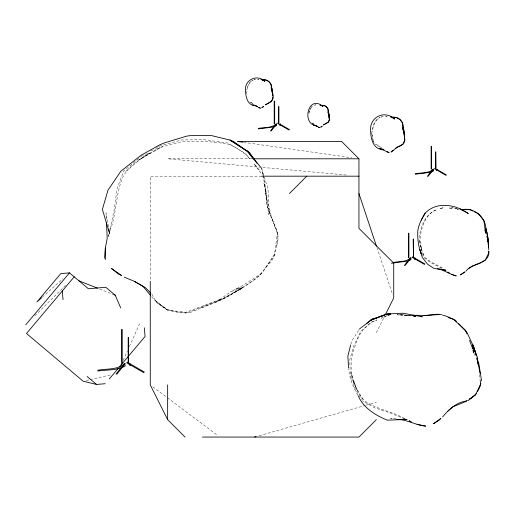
<?xml version="1.0" encoding="UTF-8"?>
<svg xmlns="http://www.w3.org/2000/svg" width="515" height="515" viewBox="0 0 515 515"><rect width="100%" height="100%" fill="white"/><g stroke="black" fill="none" stroke-linecap="round" stroke-linejoin="round"><path stroke-width="0.39" stroke-dasharray="2.58 1.93" d="M246.627 93.582C247.058 88.728 248.236 82.349 253.077 80.063C249.003 81.454 247.96 86.192 246.543 89.777M419.635 243.254C420.427 230.836 423.929 214.626 436.804 209.637C424.682 213.841 419.731 228.518 418.94 240.305M151.88 294.258L156.953 302.981L162.154 306.386L170.452 310.738L172.673 311.717L180.134 312.412L190.82 312.27L224.765 298.346L242.565 287.557L257.629 277.604L272.441 259.727L273.755 256.85L276.806 245.674L277.83 235.065L277.83 232.651L270.13 214.761L266.725 204.281L265.843 192.475L263.133 175.506M371.392 134.286C371.946 128.119 373.851 120.195 380.031 117.491C374.489 119.834 373.227 126.825 372.094 132.117M420.362 246.936L420.601 245.533L421.573 249.678L424.115 256.631M276.806 245.674L278.319 237.64L277.83 235.065L271.508 217.201L265.843 192.475L268.65 214.51L269.068 211.588L267.967 188.722L261.877 169.441M110.126 228.892L114.446 208.684L116.911 189.217L123.716 170.916L140.119 157.32M108.176 236.597L108.568 235.175M108.227 236.424L109.257 232.741M350.831 344.361L351.887 340.673L360.571 327.553M308.974 113.191L311.272 107.358L313.236 105.646M110.101 230.681C115.972 215.289 115.682 198.378 120.716 182.722C124.598 168.431 138.265 160.062 150.245 152.871L142.552 155.305M308.646 113.088L309.393 111.066M123.169 360.423L127.437 350.902M129.407 346.505L139.584 323.806M309.637 110.39L310.661 108.24M376.343 332.703L384.505 316.377M275.184 254.339L265.515 267.761M201.262 307.758C222.21 300.837 241.722 289.63 258.929 275.898L262.006 273.111L274.617 253.908L277.392 232.548L269.512 212.264C264.671 200.683 266.744 187.64 263.159 175.589M34.872 315.779L66.229 284.737M311.485 107.075L312.451 106.193M125.712 171.463L143.189 156.792L150.245 152.871M42.262 297.181L62.978 278.673M140.73 156.817L141.947 155.807M240.672 289.115L242.565 287.557L235.986 288.587L240.672 289.115L220.504 300L242.565 287.557L230.752 291.715L215.959 302.363M360.777 327.991L358.955 329.426L360.803 328.004M262.006 273.111L241.908 285.986L230.752 291.715M159.232 146.131L181.473 139.964L203.76 139.72L227.778 143.003L245.307 153.451L249.833 158.968L246.878 155.433L238.799 149.292L229.703 144.496L217.761 142.526L204.854 141.4L192.964 141.445L181.969 141.741L170.896 144.322L160.352 147.502L138.825 159.901L162.901 146.196M233.668 292.694L242.565 287.557M156.425 147.683L158.53 146.518M150.811 150.792L160.352 147.502M315.605 104.815L314.543 105.169L315.946 104.803M259.225 435.729L365.553 405.35M366.326 405.131L376.343 402.267M86.256 380.508L89.372 379.787M90.144 379.606L110.989 374.785M415.875 316.319L397.574 314.581M415.914 316.332L397.014 314.523M251.977 158.794L167.645 158.794L259.695 167.163M261.717 176.182L150.258 176.182L150.258 280.933M408.434 315.186L405.279 315.135L412.296 315.824M459.123 209.547L457.127 209.489L458.691 209.56M258.891 79.394L257.603 79.316L258.71 79.445M396.048 418.747L390.557 418.412L394.458 419.062M262.901 167.452L346.943 175.094M413.075 315.901L416.197 316.204M155.955 301.23L167.253 309.985L185.941 312.29L220.967 299.099L186.507 313.21L167.253 309.985L162.154 306.386L154.68 300.045M243.576 142.314L351.79 157.77M457.713 208.646L451.636 207.59L457.687 208.833M99.672 289.044L113.004 294.342M404.957 418.965L389.025 412.496L374.798 407.912L362.264 400.792M379.87 147.052L375.184 144.226M312.045 123.214L313.687 124.064M250.155 102.279L252.942 103.715M404.526 418.502C393.853 412.425 381.525 410.133 370.607 404.52C361.292 400.438 356.818 390.434 353.644 381.358L354.03 386.559L361.478 399.434M442.404 268.032L430.952 261.884L424.753 257.41L421.753 250.638L419.751 240.022M314.053 124.147L311.916 122.918M252.929 103.554L249.485 101.423M441.786 268.309L429.632 261.961L423.33 257.017L422.261 254.127M381.995 148.12L374.128 142.925M152.807 386.791L166.847 397.323M167.472 397.792L217.903 435.613M167.253 309.985L154.403 299.878L151.416 296.35M363.056 399.627L355.273 386.385L353.644 381.358M357.848 395.166C353.116 387.055 349.376 377.965 348.623 368.534M473.909 353.277L476.285 357.906M269.248 211.717L270.13 214.761M373.858 142.301L373.324 141.059L373.845 142.526M351.488 374.193L352.176 380.682L350.245 374.675L349.775 359.779L353.786 345.784L360.777 331.254L371.965 321.901L376.98 319.931C365.56 323.813 358.64 334.267 355.26 345.359C349.331 360.14 349.64 375.165 356.798 389.61L350.985 372.39M376.974 247.651L392.713 294.876M373.163 140.518L371.907 133.81M372.751 138.928L373.13 140.35M419.892 241.117L421.573 249.678L420.601 245.533M372.1 135.149L372.493 137.415M108.453 226.761L106.032 212.811L106.328 219.203M263.03 174.804L262.393 170.877L263.004 174.733M479.362 374.605L480.231 380.797M265.972 190.898L265.965 193.537L263.828 182.999L265.972 190.898M387.171 315.676L381.242 318.141L389.218 315.431L387.171 315.676M255.376 79.271L254.03 79.722L255.813 79.259L255.376 79.271M382.909 116.499L381.222 117.06L383.456 116.487L382.909 116.499M442.726 207.783L439.263 208.839L443.859 207.764L442.726 207.783M404.114 314.807L397.747 314.916L406.103 315.225L404.114 314.807M387.299 116.647L385.696 116.557L387.763 116.802L387.299 116.647M451.919 208.176L448.526 207.944L452.923 208.491L451.919 208.176M259.399 170.085L253.85 163.615L260.397 172.551L259.399 170.085"/><path stroke-width="0.77" d="M105.343 248.076L104.584 257.204L105.388 259.573L105.343 248.076L107.21 238.381L106.476 222.403M458.691 323.665L466.931 332.49L472.654 344.561L472.197 348.848L473.472 345.996L476.259 355.273M461.813 209.702C475.319 206.708 488.516 219.828 485.529 233.237L483.926 220.6L478.396 213.706L474.296 211.704M272.48 92.082L271.798 88.2L271.141 88.606L271.688 87.84L272.718 95.629L272.615 92.951L271.366 89.629C272.989 84.421 268.09 78.731 262.631 79.96M329.072 114.903L328.538 111.852L328.016 112.167L328.448 111.562L329.259 117.697L329.182 115.585L328.197 112.972C329.252 109.515 326.587 105.208 322.802 105.35M404.288 132.516L403.432 127.662L402.614 128.164L403.297 127.211L404.59 136.945L404.462 133.597L402.897 129.452C404.925 122.937 398.803 115.823 391.979 117.362M350.618 345.102L347.87 356.135L348.571 367.762M480.849 383.836L479.665 387.55L477.611 391.419M121.199 364.82L122.184 362.618M460.719 209.457L468.302 213.5C455.942 204.571 436.72 200.985 425.178 213.146C421.746 218.682 418.631 224.572 417.774 231.126C417.453 238.831 418.354 246.582 421.219 253.798L419.95 249.627L422.287 257.384L427.534 264.208L433.939 268.437L445.881 270.214L439.778 269.017M385.214 314.961L393.73 297.921L393.73 263.139L358.949 228.357L358.949 158.794L341.561 141.4L237.209 141.4L242.784 142.198M488.065 238.754L486.057 228.834L484.963 230.842L486.366 229.703L488.065 238.754L488.619 247.026L488.407 240.782L486.694 236.115M421.238 220.066L425.178 213.146M128.608 363.905L129.014 363.204M270.542 130.9L276.201 123.735L276.69 123.903L271.032 131.067M116.049 374.019L124.54 363.268L125.267 363.513L116.783 374.263M427.489 176.239L433.147 169.075L433.63 169.235L427.971 176.4M404.455 265.36L410.564 257.616L411.092 257.796L404.977 265.534M25.75 324.804L69.493 272.86L88.38 288.761L105.781 287.273L115.225 295.224L120.697 307.899M74.212 276.832L26.497 333.508L83.166 381.222L96.588 384.454L105.292 383.707M109.264 378.982L118.296 368.264M119.21 367.176L145.056 336.482L144.309 327.785M442.565 417.021C448.765 409.419 456.528 402.202 466.674 400.947M289.385 193.576L306.779 176.182M376.343 419.661L358.949 437.055L202.427 437.055M393.705 150.032L397.445 146.93L400.689 145.758L403.548 143.646L404.925 140.067L403.998 132.22L404.275 135.96M468.187 400.599L476.581 393.357M465.818 271.283C471.978 262.476 489.405 264.762 488.954 251.217M41.67 297.709L36.932 301.938L60.789 273.6L69.493 272.86M447.599 411.363L453.007 406.766L465.367 401.706L467.375 400.419M361.382 327.508L372.493 318.991L384.563 315.129M366.339 323.735L372.493 318.991L369.982 320.793M395.314 148.475L403.065 144.103L404.603 140.447L404.436 138.2M469.068 268.321L472.487 266.049L480.695 262.869M469.384 399.125L475.409 395.243L480.662 383.894L480.231 380.797M469.204 399.415L471.734 397.876M481.982 262.122L485.207 260.249L488.523 253.496L488.375 251.095M408.91 260.732L410.996 259.611L410.989 258.659L409.708 258.633C405.556 262.058 399.112 261.305 394.02 262.38M379.413 317.118L370.491 320.311L385.967 314.118L388.329 313.925L402.846 313.217L422.435 316.815L420.877 316.661M380.894 316.583L384.615 315.257M386.842 314.459L388.329 313.925L390.698 314.086L388.329 313.925L386.823 314.408M254.603 437.055L256.142 436.611M407.635 261.092L391.349 263.21M426.742 315.412L441.716 314.375M423.304 315.676L437.692 314.163L439.179 314.646M258.311 128.389C263.86 127.314 270.761 128.171 275.409 124.675L276.594 124.701L276.6 125.576L273.491 126.948L258.408 128.911M415.257 173.722C420.806 172.654 427.701 173.504 432.349 170.014L433.54 170.034L433.54 170.916L430.431 172.287L415.348 174.25M97.708 370.246C106.032 368.637 116.377 369.918 123.349 364.678L125.132 364.71L125.132 366.03C117.014 370.549 106.85 369.693 97.844 371.032M262.103 79.915L265.888 79.967L269.049 81.647L271.077 84.499L271.366 89.629M253.02 158.794L358.949 158.794M261.717 176.182L358.949 176.182M414.375 257.912L414.961 257.912L414.961 259.29L414.375 259.29L414.375 257.912L412.457 256.805L412.167 257.307L414.086 258.414M461.504 209.579L470.189 209.702L472.925 211.034M322.435 105.337L323.884 105.363L326.368 106.689L327.965 108.929L328.197 112.972M392.211 117.311L396.054 117.368L400.001 119.467L402.537 123.034L402.897 129.452M412.38 315.244L425.004 315.45M319.899 105.298L320.903 105.324M403.889 419.216L407.03 419.41L387.28 420.163C375.532 415.341 363.442 407.977 358.221 395.842M396.801 419.455C406.998 419.352 415.895 425.313 425.725 426.117L417.041 424.354M459.992 209.045L463.03 209.573M260.848 79.452L263.107 79.909M390.454 116.866L392.572 117.298M380.302 148.648L384.016 149.459C372.899 150.129 370.845 138.644 370.581 130.205C369.744 116.738 384.757 109.817 394.702 119.062L391.239 117.072M442.52 315.109L447.49 316.571L455.35 320.233L456.464 321.379M451.777 274.489L456.277 275.95C449.859 274.302 444.11 270.066 437.441 268.669M448.089 317.543L453.29 319.229L465.412 330.134L466.893 333.784M432.536 169.847L433.018 170.008M432.265 170.188L432.748 170.349M275.589 124.508L276.079 124.675M275.319 124.849L275.808 125.016M409.908 258.453L410.429 258.633M123.626 364.427L124.353 364.672M387.042 151.867L389.166 152.595L379.555 148.487M78.937 280.81L97.451 288.162M113.744 294.638L115.225 295.224M317.143 126.452L313.493 124.965L316.3 125.576C301.359 124.636 307.886 93.794 323.034 106.431L320.851 105.176M257.326 106.747L252.691 104.86L256.264 105.639C247.586 106.18 245.603 96.962 245.513 90.234C244.528 79.735 257.313 73.806 264.813 81.319L262.038 79.728M124.295 277.173L134.376 281.332L145.423 287.64L150.798 293.157M409.135 420.89L411.208 421.862L409.238 420.942M435.793 168.836L434.898 168.315L434.628 168.785L436.405 169.808M437.641 169.899L446.331 174.92M438.342 170.929L446.061 175.383M278.847 123.497L277.952 122.982L277.682 123.445L279.458 124.476M280.694 124.566L289.385 129.58M280.424 125.029L289.115 130.05M415.418 258.511L424.804 263.931M415.129 259.019L424.515 264.433M134.376 281.332L142.958 286.359L150.425 295.172M131.28 364.511L144.316 372.036M129.426 364.375L126.761 362.837L127.166 362.135L129.832 363.674L130.643 363.674L130.643 365.586L129.832 365.586L129.832 364.311M130.874 365.212L143.91 372.738M448.127 272.248L449.157 272.931L447.863 272.068M316.802 126.136L317.427 126.587L316.442 125.866M256.901 106.341L257.687 106.914M87.144 376.504L96.588 384.454M150.258 281.325L150.258 384.879L167.645 419.661L185.04 437.055M253.399 159.084L247.245 151.017L229.948 140.041L210.847 135.439L189.7 135.67L186.359 136.218L164.504 142.855L159.792 144.812L141.181 155.227L120.903 171.141L107.983 190.177L102.382 209.38L109.656 233.733L108.852 229.085M257.017 163.223L249.846 153.019L247.245 151.017L261.369 168.006L261.877 169.441M476.62 358.569L478.821 363.539L481.57 380.836M469.564 340.351L471.952 346.878M473.156 346.067L472.654 344.561L477.45 357.397M472.654 344.561L474.856 350.94M473.652 347.567L476.394 355.826M477.148 358.073L480.128 373.587M358.949 193.576L376.465 246.131M477.193 358.163L477.894 360.326M472.963 350.464L473.575 352.614L472.905 346.756M486.057 228.834L486.797 232.748M478.274 365.315L477.302 359.895L477.733 362.991M403.297 127.211L403.638 129.278M328.448 111.562L328.66 112.869M271.688 87.84L271.959 89.494M488.304 245.127L487.57 238.278L487.776 241.484M488.471 246.646L488.793 249.691M62.283 291.001L63.03 299.698M272.512 95.5L272.248 91.85C275.158 100.142 271.276 101.848 265.296 104.848L271.502 101.358L272.731 98.429L272.622 96.962M435.838 151.919L435.838 168.708L435.574 151.919M431.609 146.472L431.609 169.081L431.139 169.081L431.139 146.472M413.474 239.089L413.474 257.223L413.185 239.089M408.91 233.205L408.91 257.629L408.401 257.629L408.401 233.205M278.898 106.579L278.898 122.821M278.628 106.579L278.628 123.368M274.669 101.133L274.669 123.742L274.199 123.742L274.199 101.133M167.645 384.879L167.645 419.661M128.583 337.537L128.583 362.721L128.177 362.721L128.177 337.537M122.235 329.362L122.235 362.309M121.534 329.362L121.534 362.309M329.471 119.66L328.602 121.913L323.42 124.958L328.306 122.203L329.272 119.898L328.892 114.716L329.471 119.66M440.782 418.45L439.186 420.156L433.488 423.748L440.782 418.45M263.59 106.405L261.974 107.635L263.59 106.405M322.075 126.188L320.8 127.154L322.075 126.188M393.177 150.419L391.162 151.957L393.177 150.419M464.736 272.017L460.5 274.843L464.736 272.017M260.384 108.15L258.685 107.564L260.384 108.15M319.545 127.553L318.206 127.096L319.545 127.553M280.269 124.006L279.729 124.006L279.729 125.28L280.269 125.28L280.269 124.006M437.216 169.345L436.675 169.345L436.675 170.62L437.216 170.62L437.216 169.345M233.269 141.355L229.948 140.041L249.846 153.019L233.269 141.355M121.598 275.486L118.534 274.128L111.362 268.367L121.598 275.486"/></g></svg>
